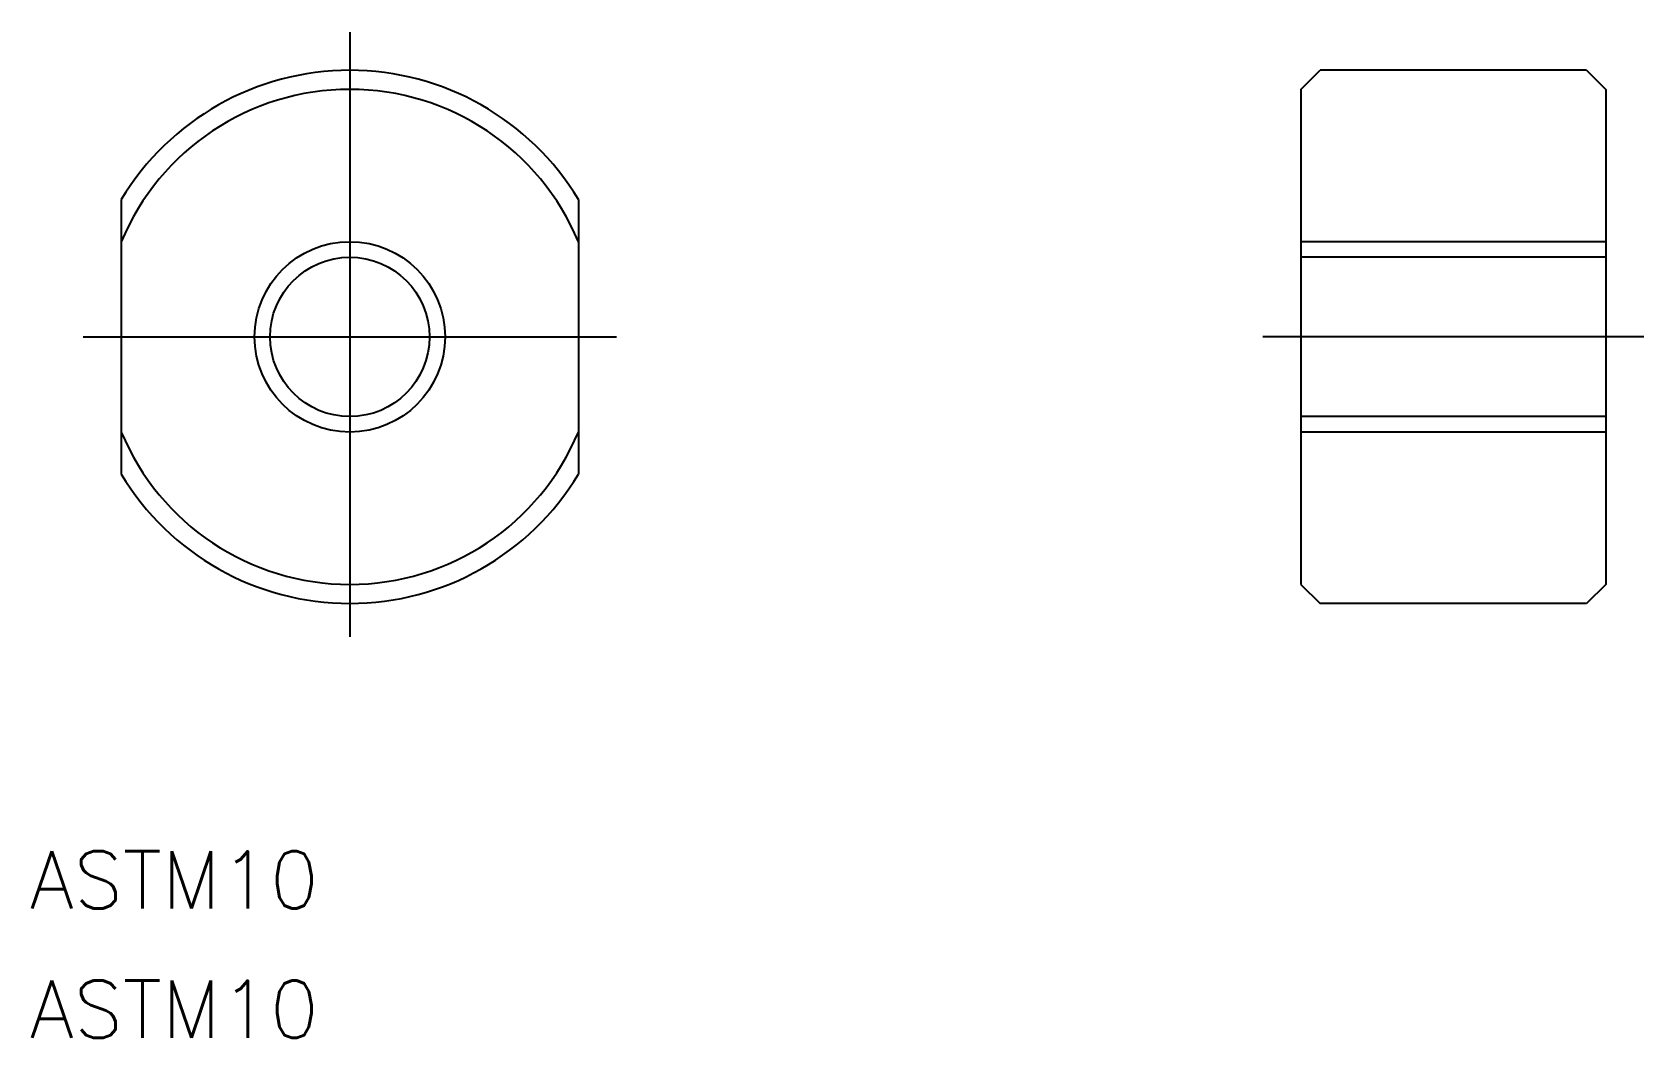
# Model space of a CAD drawing. Extents: x -16.7 to 67.9, y -36.8 to 16.
import ezdxf

# ---------------------------------------------------------------- set-up
doc = ezdxf.new("R2010")
doc.units = 0
doc.linetypes.add('CENTER', pattern=[50.8, 31.75, -6.35, 6.35, -6.35])
doc.layers.get('0').update_dxf_attribs({"linetype": 'CONTINUOUS'})
doc.layers.add('CENTER', color=1, linetype='CENTER')
doc.styles.get("Standard").update_dxf_attribs({"font": 'txt.shx', "height": 3, "bigfont": 'bigfont.shx'})

# ---------------------------------------------------------------- blocks, each defined once
blk = doc.blocks.new('*U2')
at = {"color": 7, "linetype": 'CONTINUOUS'}
blk.add_text('ASTM10', height=3, dxfattribs=at).set_placement((-16.805, -30.013))
blk = doc.blocks.new('*U3')
at = {"color": 7, "linetype": 'CONTINUOUS'}
blk.add_text('ASTM10', height=3, dxfattribs=at).set_placement((-16.805, -36.811))

msp = doc.modelspace()

# ---------------------------------------------------------------- linework, layer by layer
at = {"color": 7, "linetype": 'CONTINUOUS'}
for p, q in [((49.943, 13), (50.943, 14)), ((64.943, 14), (50.943, 14)), ((64.943, 14), (65.943, 13)), ((49.943, 13), (49.943, -13)), ((65.943, 13), (65.943, -13)), ((-12, 7.211), (-12, -7.211)), ((12, 7.211), (12, -7.211)), ((65.943, 4.188), (49.943, 4.188)), ((65.943, -4.188), (49.943, -4.188)), ((49.943, -13), (50.943, -14)), ((65.943, -13), (64.943, -14)), ((64.943, -14), (50.943, -14))]:
    msp.add_line(p, q, dxfattribs=at)
at = {"color": 3, "linetype": 'CONTINUOUS'}
for p, q in [((65.943, 5), (49.943, 5)), ((65.943, -5), (49.943, -5))]:
    msp.add_line(p, q, dxfattribs=at)
msp.add_circle((0, 0), 5, dxfattribs=at)
at = {"color": 7, "linetype": 'CONTINUOUS'}
msp.add_circle((0, 0), 4.188, dxfattribs=at)
for radius, start, end in [(14, 31.00272, 148.99728), (13, 22.61986, 157.38014), (13, 202.61986, 337.38014), (14, 211.00272, 328.99728)]:
    msp.add_arc((0, 0), radius, start, end, dxfattribs=at)
at = {"layer": 'CENTER', "color": 1, "linetype": 'CENTER'}
for p, q in [((0, 16), (0, -16)), ((-14, 0), (14, 0)), ((67.943, 0), (47.943, 0))]:
    msp.add_line(p, q, dxfattribs=at)

# ---------------------------------------------------------------- block references
at = {"color": 7, "linetype": 'CONTINUOUS'}
for name in ['*U2', '*U3']:
    msp.add_blockref(name, (0, 0), dxfattribs=at)

doc.saveas('drawing.dxf')
